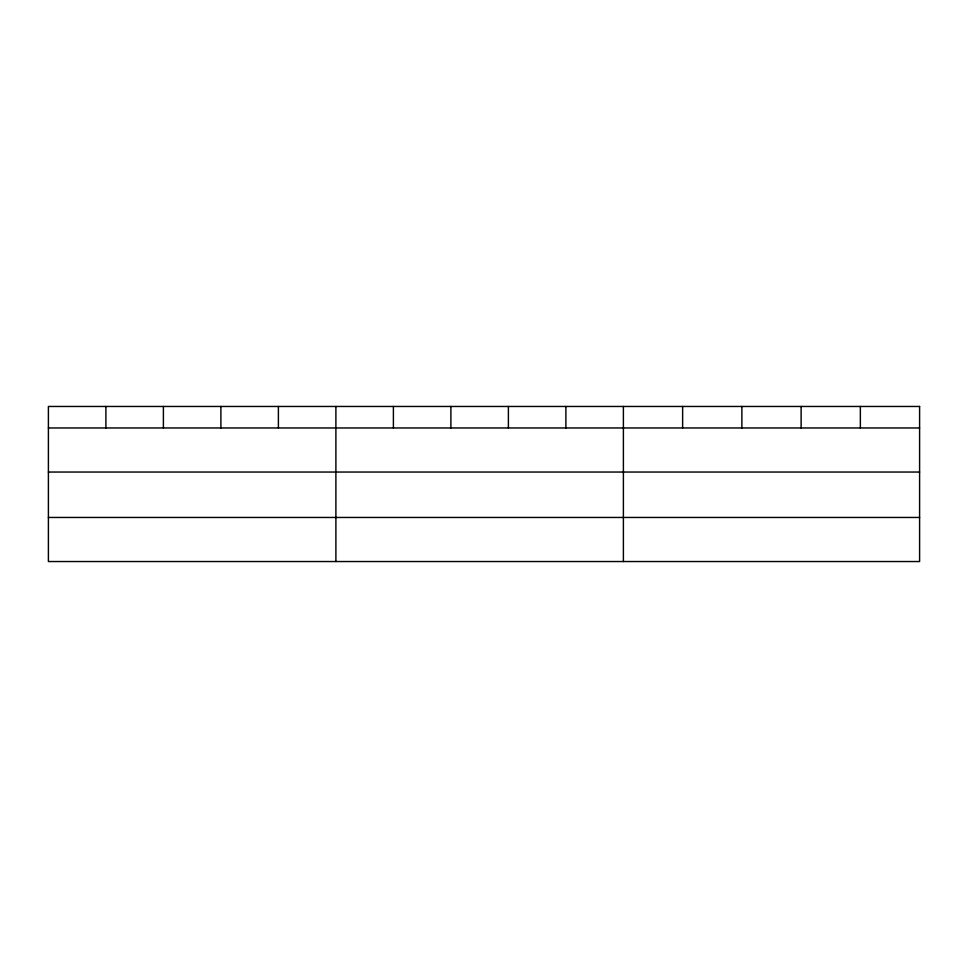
<?xml version="1.0" encoding="UTF-8"?>
<svg xmlns="http://www.w3.org/2000/svg" width="968" height="968" viewBox="0 0 968 968"><rect width="100%" height="100%" fill="white"/><g stroke="black" fill="none" stroke-linecap="round" stroke-linejoin="round"><path stroke-width="1.45" d="M48.4 427.965L919.6 427.965M48.4 472.045L919.6 472.045M48.4 517.457L919.6 517.457M860.358 406.463L860.358 427.965M801.117 406.463L801.117 427.965M741.875 406.463L741.875 427.965M682.634 406.463L682.634 427.965M623.392 406.463L623.392 561.537M565.893 406.463L565.893 427.965M508.394 406.463L508.394 427.965M450.894 406.463L450.894 427.965M393.395 406.463L393.395 427.965M335.896 406.463L335.896 561.537M278.397 406.463L278.397 427.965M220.898 406.463L220.898 427.965M163.398 406.463L163.398 427.965M105.899 406.463L105.899 427.965M919.6 406.463L48.4 406.463L48.4 561.537L919.6 561.537L919.6 406.463"/></g></svg>
